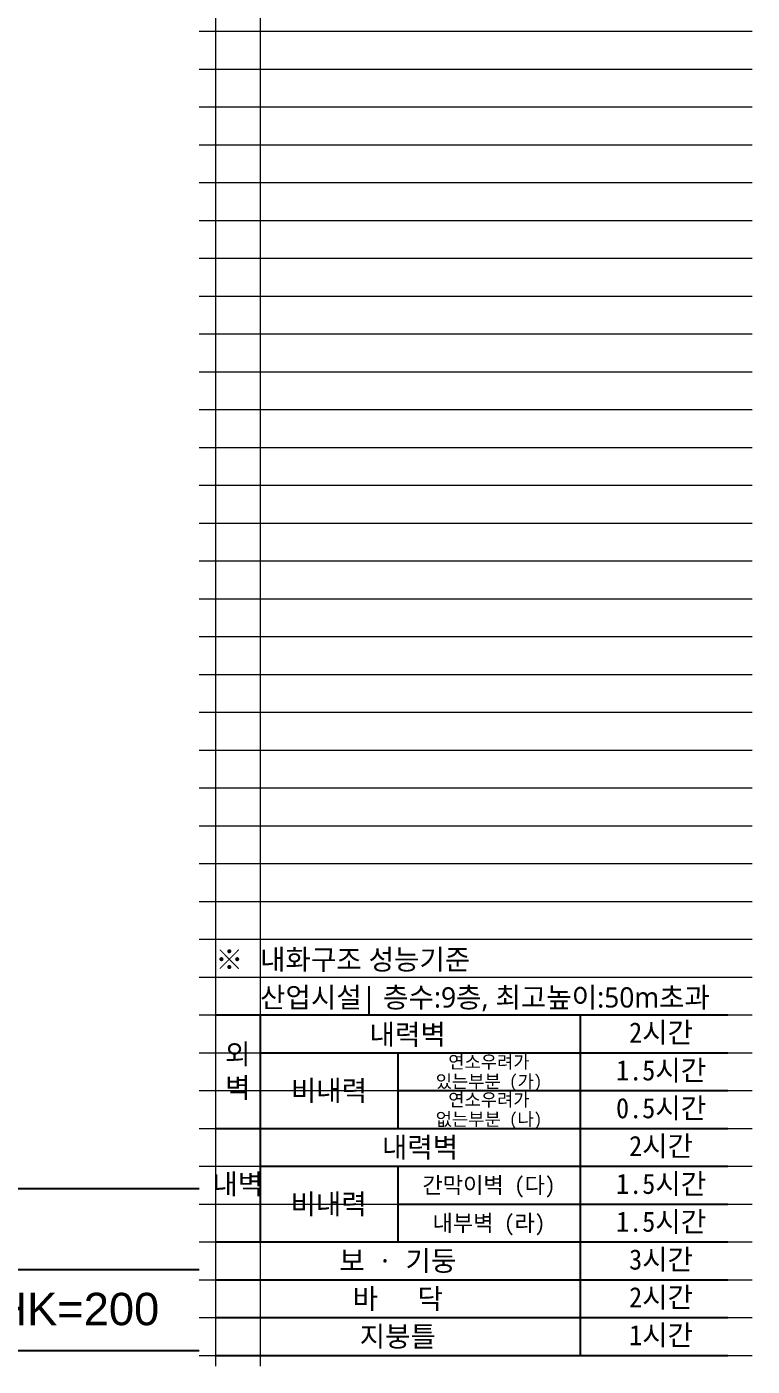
# Model space of a CAD drawing. Header units: millimetres. Extents: x 104 to 12536, y 73 to 2865.
# Drawn here: x 3672 to 4119, y 1476 to 2302 of the extents above; entities that cross this region are included whole.
import ezdxf
from ezdxf.enums import TextEntityAlignment as Align

# ---------------------------------------------------------------- set-up
doc = ezdxf.new("R2010")
doc.units = ezdxf.units.MM
doc.header["$LTSCALE"] = 5
doc.layers.add('A-XXXX-NPLT', color=144, linetype='Continuous', lineweight=15, plot=False)
doc.layers.add('A-XXXX-TXT2', color=3, linetype='Continuous', lineweight=25)
doc.layers.add('formline', color=6, linetype='Continuous')
doc.layers.add('TEXT', color=7, linetype='Continuous')
doc.styles.add('HANGUL', font='swissel.ttf', dxfattribs={"height": 39.575204})
doc.styles.add('돋움체', font='')
doc.styles.add('맑은 고딕', font='malgun.ttf')
doc.styles.get('돋움체').set_extended_font_data('DotumChe')

# ---------------------------------------------------------------- blocks, each defined once
blk = doc.blocks.new('NOTE(220317)')
at = {"layer": 'A-XXXX-NPLT'}
for p, q in [((1010649.8, 179732.7), (1010649.8, 175412.7)), ((1010759.8, 179732.7), (1010759.8, 175412.7)), ((1010609.8, 178706.1), (1011974.8, 178706.1)), ((1010609.8, 178612.7), (1011974.8, 178612.7)), ((1010609.8, 178519.4), (1011974.8, 178519.4)), ((1010609.8, 178426.1), (1011974.8, 178426.1)), ((1010609.8, 178332.7), (1011974.8, 178332.7)), ((1010609.8, 178239.4), (1011974.8, 178239.4)), ((1010609.8, 178146.1), (1011974.8, 178146.1)), ((1010609.8, 178052.7), (1011974.8, 178052.7)), ((1010609.8, 177959.4), (1011974.8, 177959.4)), ((1010609.8, 177866.1), (1011974.8, 177866.1)), ((1010609.8, 177772.7), (1011974.8, 177772.7)), ((1010609.8, 177679.4), (1011974.8, 177679.4)), ((1010609.8, 177586.1), (1011974.8, 177586.1)), ((1010609.8, 177492.7), (1011974.8, 177492.7)), ((1010609.8, 177399.4), (1011974.8, 177399.4)), ((1010609.8, 177306.1), (1011974.8, 177306.1)), ((1010609.8, 177212.7), (1011974.8, 177212.7)), ((1010609.8, 177119.4), (1011974.8, 177119.4)), ((1010609.8, 177026.1), (1011974.8, 177026.1)), ((1010609.8, 176932.7), (1011974.8, 176932.7)), ((1010609.8, 176839.4), (1011974.8, 176839.4)), ((1010609.8, 176746.1), (1011974.8, 176746.1)), ((1010609.8, 176652.7), (1011974.8, 176652.7)), ((1010609.8, 176559.4), (1011974.8, 176559.4)), ((1010609.8, 176466.1), (1011974.8, 176466.1)), ((1010609.8, 176372.7), (1011974.8, 176372.7)), ((1010609.8, 176279.4), (1011974.8, 176279.4)), ((1010609.8, 176186.1), (1011974.8, 176186.1)), ((1010609.8, 176092.7), (1011974.8, 176092.7)), ((1010609.8, 175999.4), (1011974.8, 175999.4)), ((1010609.8, 175906.1), (1011974.8, 175906.1)), ((1010609.8, 175812.7), (1011974.8, 175812.7)), ((1010609.8, 175719.4), (1011974.8, 175719.4)), ((1010609.8, 175626.1), (1011974.8, 175626.1)), ((1010609.8, 175532.7), (1011974.8, 175532.7)), ((1010609.8, 175439.4), (1011974.8, 175439.4))]:
    blk.add_line(p, q, dxfattribs=at)
blk = doc.blocks.new('NOTE_건식벽체 마감상세도')
for points in [[(7576.5, 3385.6), (8209, 3385.6)], [(7631.5, 3385.6), (7631.5, 3105.6)], [(8026.5, 3385.6), (8026.5, 2965.6)], [(7631.5, 3338.9), (8209, 3338.9)], [(7801.5, 3338.9), (7801.5, 3245.6)], [(7801.5, 3292.3), (8209, 3292.3)], [(7576.5, 3245.6), (8209, 3245.6)], [(7631.5, 3198.9), (8209, 3198.9)], [(7801.5, 3198.9), (7801.5, 3105.6)], [(7801.5, 3152.3), (8209, 3152.3)], [(7576.5, 3105.6), (8209, 3105.6)], [(7576.5, 3058.9), (8209, 3058.9)], [(7576.5, 3012.3), (8209, 3012.3)], [(7576.5, 2965.6), (8209, 2965.6)]]:
    blk.add_lwpolyline(points)
at = {"layer": 'A-XXXX-TXT2', "style": '맑은 고딕'}
for s, p in [('※', (7576.5, 3453.9)), ('내화구조 성능기준', (7631.5, 3453.9)), ('산업시설| 층수:9층, 최고높이:50m초과', (7631.5, 3407.2))]:
    blk.add_text(s, height=25, dxfattribs=at).set_placement(p, align=Align.MIDDLE_LEFT)
at = {"layer": 'A-XXXX-TXT2', "style": '돋움체'}
for s, height, p in [('내력벽', 25, (7813.7, 3361.4)), ('2시간', 25, (8126.5, 3363.9)), ('연소우려가', 16, (7914, 3327.6)), ('1.5시간', 25, (8126.5, 3317.3)), ('비내력', 25, (7716.5, 3292.3)), ('있는부분 (가)', 16, (7914, 3303.6)), ('연소우려가', 16, (7914, 3280.9)), ('0.5시간', 25, (8126.5, 3270.6)), ('없는부분 (나)', 16, (7914, 3256.9)), ('2시간', 25, (8126.5, 3223.9)), ('내력벽', 25, (7829, 3222.3)), ('1.5시간', 25, (8126.5, 3177.3)), ('간막이벽 (다)', 20, (7914, 3175.6)), ('비내력', 25, (7716.1, 3152.3)), ('내부벽 (라)', 20, (7914, 3128.9)), ('1.5시간', 25, (8126.5, 3130.6)), ('보 · 기둥', 25, (7801.5, 3082.3)), ('3시간', 25, (8126.5, 3083.9)), ('바   닥', 25, (7801.5, 3035.6)), ('2시간', 25, (8126.5, 3037.3)), ('지붕틀', 25, (7801.5, 2988.9)), ('1시간', 25, (8126.5, 2990.6))]:
    blk.add_text(s, height=height, dxfattribs=at).set_placement(p, align=Align.MIDDLE_CENTER)
at = {"layer": 'A-XXXX-TXT2', "char_height": 25, "attachment_point": 5, "style": '맑은 고딕'}
for s, width, insert in [('{\\fDotumChe|b0|i0|c129|p49;외\\P벽}', 24.9, (7604, 3315.1)), ('{\\fDotumChe|b0|i0|c129|p49;내벽}', 25, (7604, 3175.6))]:
    blk.add_mtext_dynamic_manual_height_columns(s, width=width, gutter_width=125, heights=[0], dxfattribs=dict(at, insert=insert))

msp = doc.modelspace()

# ---------------------------------------------------------------- linework, layer by layer
at = {"layer": 'formline'}
for p, q in [((104.5, 1585.76), (3778.25, 1585.76)), ((2959.81, 1535.76), (3778.25, 1535.76)), ((104.5, 1485.76), (3778.25, 1485.76))]:
    msp.add_line(p, q, dxfattribs=at)

# ---------------------------------------------------------------- block references
for name, p, xscale, yscale, zscale in [('NOTE(220317)', (-248874.2, -42377.06), 0.2500000000000002, 0.2500000000000002, 0.2500000000000002), ('NOTE_건식벽체 마감상세도', (0, 0), 0.5000000000000004, 0.5000000000000004, 0.5000000000000004)]:
    msp.add_blockref(name, p, dxfattribs=dict(xscale=xscale, yscale=yscale, zscale=zscale))

# ---------------------------------------------------------------- texts
at = {"layer": 'TEXT', "color": 3, "style": 'HANGUL'}
msp.add_text('THK=200', height=20, dxfattribs=at).set_placement((3634.74, 1501.4))

doc.saveas('drawing.dxf')
